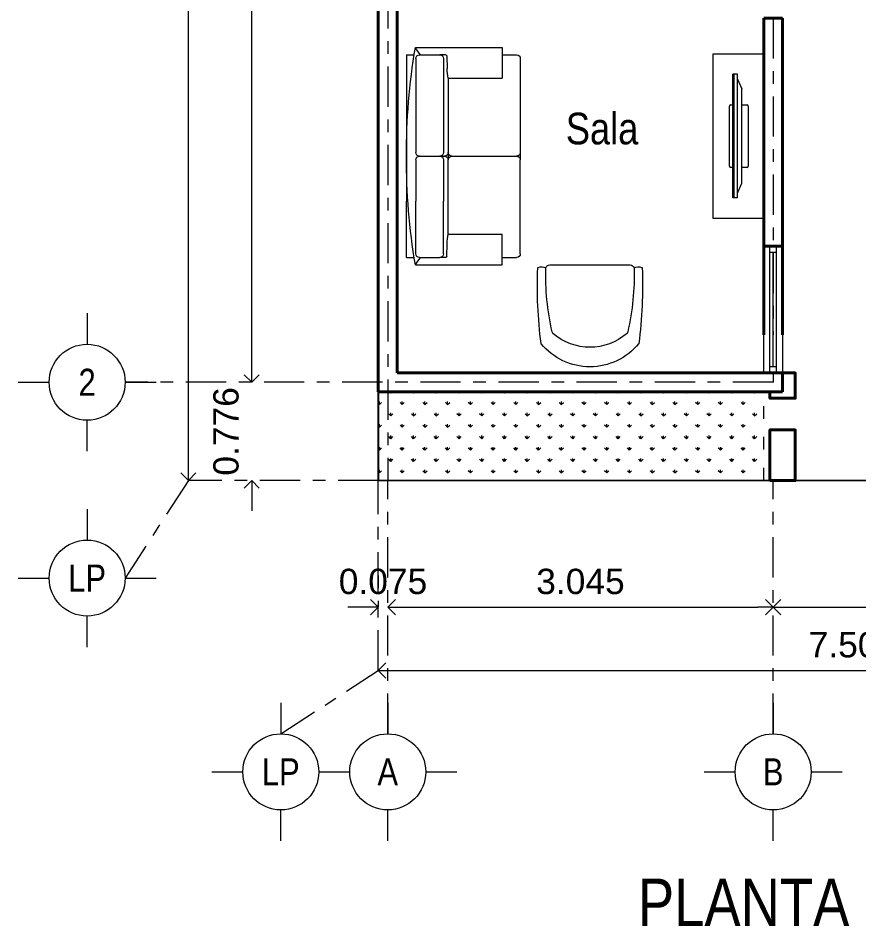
# Model space of a CAD drawing. Header units: millimetres. Extents: x 5 to 43.9, y 4.7 to 24.1.
# Drawn here: x 4.97 to 11.61, y 4.73 to 11.9 of the extents above; entities that cross this region are included whole.
import ezdxf
from ezdxf.enums import TextEntityAlignment as Align

# ---------------------------------------------------------------- set-up
doc = ezdxf.new("R2010")
doc.units = ezdxf.units.MM
for name, pattern in [('ACAD_ISO02W100', [15, 12, -3]), ('ACAD_ISO03W100', [30, 12, -18]), ('ACAD_ISO04W100', [30, 24, -3, 0, -3]), ('ACAD_ISO06W100', [36, 24, -3, 0, -3, 0, -3, 0, -3]), ('CENTER', [50.8, 31.75, -6.35, 6.35, -6.35]), ('CRISTAL', [0.6, 0.2, -0.05, 0, -0.05, 0.2, -0.05, 0, -0.05])]:
    doc.linetypes.add(name, pattern=pattern)
for name, color, linetype, lineweight in [('A-BARDA', 95, 'Continuous', 20), ('A-COTAS', 55, 'Continuous', 9), ('A-JARDINERIA', 75, 'Continuous', 5), ('A-LINEA EJE', 8, 'CENTER', 5), ('A-MOBILIARIO', 45, 'Continuous', 5), ('A-MUROS', 51, 'Continuous', 40), ('A-POLIGONO', 12, 'ACAD_ISO06W100', 50), ('A-PROYECCIONES', 8, 'ACAD_ISO02W100', 20), ('A-PUERTASVENTANAS', 140, 'Continuous', 9), ('A-SIMB EJES', 1, 'ACAD_ISO04W100', 13), ('A-TEXTOS AREAS', 23, 'Continuous', 5)]:
    doc.layers.add(name, color=color, linetype=linetype, lineweight=lineweight)
doc.styles.add('AGORA-BOLD', font='ARIALN.TTF', dxfattribs={"height": 0.15})
doc.styles.add('ARIAL', font='ARIALN.TTF')
doc.styles.get("Standard").update_dxf_attribs({"font": 'arial.ttf'})
doc.dimstyles.new('UNO-SETENTAYCINCO', dxfattribs={"dimtxt": 0.2, "dimasz": 0.12, "dimexe": 0, "dimexo": 0, "dimgap": 0.1, "dimtad": 1, "dimzin": 0, "dimdsep": 46, "dimtxsty": 'Standard', "dimblk": 'OPEN90', "dimcen": 0.05, "dimclrd": 256, "dimclre": 252, "dimclrt": 256, "dimaunit": 1, "dimadec": 4, "dimazin": 0, "dimtfac": 1, "dimtix": 1, "dimtofl": 0, "dimtmove": 2, "dimatfit": 3, "dimldrblk": 'DOT', "dimfxl": 0, "dimtolj": 1, "dimtzin": 0, "dimlwd": -1, "dimlwe": -1, "dimarcsym": 0})

# ---------------------------------------------------------------- blocks, each defined once
blk = doc.blocks.new('_Open90')
at = {"color": 0, "linetype": 'ByBlock', "lineweight": -2}
for p, q in [((0, 0), (-1, 0)), ((-0.5, 0.5), (0, 0)), ((0, 0), (-0.5, -0.5))]:
    blk.add_line(p, q, dxfattribs=at)
blk = doc.blocks.new('*D99')
at = {"layer": 'A-COTAS', "ltscale": 0.01, "transparency": 16777216}
blk.add_line((6.815, 9.1484), (6.815, 21.0578), dxfattribs=at)
at = {"layer": 'Defpoints', "color": 0, "ltscale": 0.01, "transparency": 16777216}
for p in [(6.815, 21.1778), (6.815, 21.1778), (6.815, 9.0284)]:
    blk.add_point(p, dxfattribs=at)
at = {"layer": 'A-COTAS', "ltscale": 0.01, "transparency": 16777216, "xscale": 0.12, "yscale": 0.12, "zscale": 0.12}
for p, rotation in [((6.815, 21.1778), 90), ((6.815, 9.0284), 270)]:
    blk.add_blockref('_Open90', p, dxfattribs=dict(at, rotation=rotation))
at = {"layer": 'A-COTAS', "ltscale": 0.01, "transparency": 16777216, "insert": (6.6129, 15.1031), "char_height": 0.2, "attachment_point": 5, "rotation": 90}
blk.add_mtext('\\A1;12.149', dxfattribs=at)
blk = doc.blocks.new('_Dot')
at = {"color": 0, "linetype": 'ByBlock', "lineweight": -2}
blk.add_line((-0.5, 0), (-1, 0), dxfattribs=at)
at = {"color": 0, "linetype": 'ByBlock', "const_width": 0.5}
blk.add_lwpolyline([(-0.25, 0, 1), (0.25, 0, 1)], format="xyb", close=True, dxfattribs=at)
blk = doc.blocks.new('*D100')
at = {"layer": 'A-COTAS', "ltscale": 0.01, "transparency": 16777216}
blk.add_line((6.315, 8.3728), (6.315, 21.1328), dxfattribs=at)
at = {"layer": 'Defpoints', "color": 0, "ltscale": 0.01, "transparency": 16777216}
for p in [(6.315, 21.2528), (6.315, 21.2528), (6.315, 8.2528)]:
    blk.add_point(p, dxfattribs=at)
at = {"layer": 'A-COTAS', "ltscale": 0.01, "transparency": 16777216, "xscale": 0.12, "yscale": 0.12, "zscale": 0.12}
for p, rotation in [((6.315, 21.2528), 90), ((6.315, 8.2528), 270)]:
    blk.add_blockref('_Open90', p, dxfattribs=dict(at, rotation=rotation))
at = {"layer": 'A-COTAS', "ltscale": 0.01, "transparency": 16777216, "insert": (6.1128, 14.7528), "char_height": 0.2, "attachment_point": 5, "rotation": 90}
blk.add_mtext('\\A1;13.000', dxfattribs=at)
blk = doc.blocks.new('*D112')
at = {"layer": 'A-COTAS', "color": 252, "linetype": 'CRISTAL', "ltscale": 0.01, "transparency": 16777216}
blk.add_line((7.815, 7.5028), (7.815, 7.2529), dxfattribs=at)
at = {"layer": 'A-COTAS', "ltscale": 0.01, "transparency": 16777216}
for p, q in [((7.695, 7.2529), (7.575, 7.2529)), ((8.01, 7.2529), (8.13, 7.2529))]:
    blk.add_line(p, q, dxfattribs=at)
at = {"layer": 'Defpoints', "color": 0, "ltscale": 0.01, "transparency": 16777216}
for p in [(7.815, 7.5028), (7.89, 7.2529), (7.89, 7.2529)]:
    blk.add_point(p, dxfattribs=at)
at = {"layer": 'A-COTAS', "ltscale": 0.01, "transparency": 16777216, "xscale": 0.12, "yscale": 0.12, "zscale": 0.12}
blk.add_blockref('_Open90', (7.815, 7.2529), dxfattribs=at)
at = {"layer": 'A-COTAS', "ltscale": 0.01, "transparency": 16777216, "xscale": 0.12, "yscale": 0.12, "zscale": 0.12, "rotation": 180}
blk.add_blockref('_Open90', (7.89, 7.2529), dxfattribs=at)
at = {"layer": 'A-COTAS', "ltscale": 0.01, "transparency": 16777216, "insert": (7.8525, 7.455), "char_height": 0.2, "attachment_point": 5}
blk.add_mtext('\\A1;0.075', dxfattribs=at)
blk = doc.blocks.new('*D113')
at = {"layer": 'A-COTAS', "ltscale": 0.01, "transparency": 16777216}
blk.add_line((8.01, 7.2528), (10.815, 7.2528), dxfattribs=at)
at = {"layer": 'A-COTAS', "color": 252, "linetype": 'CRISTAL', "ltscale": 0.01, "transparency": 16777216}
blk.add_line((10.935, 7.2532), (10.935, 7.2528), dxfattribs=at)
at = {"layer": 'Defpoints', "color": 0, "ltscale": 0.01, "transparency": 16777216}
for p in [(7.89, 7.2528), (10.935, 7.2532), (10.935, 7.2528)]:
    blk.add_point(p, dxfattribs=at)
at = {"layer": 'A-COTAS', "ltscale": 0.01, "transparency": 16777216, "xscale": 0.12, "yscale": 0.12, "zscale": 0.12, "rotation": 180}
blk.add_blockref('_Open90', (7.89, 7.2528), dxfattribs=at)
at = {"layer": 'A-COTAS', "ltscale": 0.01, "transparency": 16777216, "xscale": 0.12, "yscale": 0.12, "zscale": 0.12}
blk.add_blockref('_Open90', (10.935, 7.2528), dxfattribs=at)
at = {"layer": 'A-COTAS', "ltscale": 0.01, "transparency": 16777216, "insert": (9.4125, 7.455), "char_height": 0.2, "attachment_point": 5}
blk.add_mtext('\\A1;3.045', dxfattribs=at)
blk = doc.blocks.new('*D114')
at = {"layer": 'A-COTAS', "color": 252, "linetype": 'CRISTAL', "ltscale": 0.01, "transparency": 16777216}
blk.add_line((10.935, 7.2532), (10.935, 7.2528), dxfattribs=at)
at = {"layer": 'A-COTAS', "ltscale": 0.01, "transparency": 16777216}
blk.add_line((11.055, 7.2528), (14.265, 7.2528), dxfattribs=at)
at = {"layer": 'Defpoints', "color": 0, "ltscale": 0.01, "transparency": 16777216}
for p in [(10.935, 7.2532), (14.385, 7.2528), (14.385, 7.2528)]:
    blk.add_point(p, dxfattribs=at)
at = {"layer": 'A-COTAS', "ltscale": 0.01, "transparency": 16777216, "xscale": 0.12, "yscale": 0.12, "zscale": 0.12, "rotation": 180}
blk.add_blockref('_Open90', (10.935, 7.2528), dxfattribs=at)
at = {"layer": 'A-COTAS', "ltscale": 0.01, "transparency": 16777216, "xscale": 0.12, "yscale": 0.12, "zscale": 0.12}
blk.add_blockref('_Open90', (14.385, 7.2528), dxfattribs=at)
at = {"layer": 'A-COTAS', "ltscale": 0.01, "transparency": 16777216, "insert": (12.66, 7.455), "char_height": 0.2, "attachment_point": 5}
blk.add_mtext('\\A1;3.450', dxfattribs=at)
blk = doc.blocks.new('*D86')
at = {"layer": 'A-COTAS', "ltscale": 0.01, "transparency": 16777216}
blk.add_line((7.935, 6.7528), (15.195, 6.7528), dxfattribs=at)
at = {"layer": 'Defpoints', "color": 0, "ltscale": 0.01, "transparency": 16777216}
for p in [(7.815, 6.7528), (15.315, 6.7528), (15.315, 6.7528)]:
    blk.add_point(p, dxfattribs=at)
at = {"layer": 'A-COTAS', "ltscale": 0.01, "transparency": 16777216, "xscale": 0.12, "yscale": 0.12, "zscale": 0.12, "rotation": 180}
blk.add_blockref('_Open90', (7.815, 6.7528), dxfattribs=at)
at = {"layer": 'A-COTAS', "ltscale": 0.01, "transparency": 16777216, "xscale": 0.12, "yscale": 0.12, "zscale": 0.12}
blk.add_blockref('_Open90', (15.315, 6.7528), dxfattribs=at)
at = {"layer": 'A-COTAS', "ltscale": 0.01, "transparency": 16777216, "insert": (11.565, 6.955), "char_height": 0.2, "attachment_point": 5}
blk.add_mtext('\\A1;7.500', dxfattribs=at)
blk = doc.blocks.new('sillon2')
at = {"layer": 'A-MOBILIARIO', "ltscale": 0.5}
for p, q in [((1411.1539, 1156.155), (1411.1539, 1156.0916)), ((1411.1539, 1156.155), (1412.3439, 1156.155)), ((1412.8039, 1156.155), (1412.3439, 1156.155)), ((1412.8039, 1156.155), (1412.8039, 1156.0916)), ((1411.0939, 1156.082), (1411.0939, 1155.375)), ((1411.1839, 1156.0778), (1411.9479, 1156.0778)), ((1412.0079, 1156.0778), (1412.3439, 1156.0778)), ((1412.7739, 1156.0778), (1412.3439, 1156.0778)), ((1412.8639, 1156.082), (1412.8639, 1155.375)), ((1411.1539, 1156.0478), (1411.1539, 1155.8822)), ((1411.9779, 1156.0478), (1411.9779, 1155.8822)), ((1412.8039, 1156.0478), (1412.8039, 1155.8822)), ((1411.1539, 1155.8359), (1411.1539, 1155.8822)), ((1411.1839, 1155.8522), (1411.9479, 1155.8522)), ((1411.9779, 1155.8822), (1411.9779, 1155.8437)), ((1412.0079, 1155.8522), (1412.3439, 1155.8522)), ((1412.7739, 1155.8522), (1412.3439, 1155.8522)), ((1412.8039, 1155.8359), (1412.8039, 1155.8822)), ((1411.1635, 1155.8259), (1411.2655, 1155.8223)), ((1411.3439, 1155.8137), (1411.9479, 1155.8137)), ((1411.3439, 1155.8137), (1411.3439, 1155.375)), ((1411.9479, 1155.8137), (1412.0079, 1155.8137)), ((1411.9779, 1155.7837), (1411.9779, 1155.2567)), ((1411.9779, 1155.7837), (1411.9779, 1155.7837)), ((1412.3439, 1155.8137), (1412.0079, 1155.8137)), ((1412.6139, 1155.8137), (1412.3439, 1155.8137)), ((1412.6139, 1155.8137), (1412.6139, 1155.375)), ((1412.7942, 1155.8259), (1412.6922, 1155.8223)), ((1411.0939, 1155.375), (1411.3439, 1155.375)), ((1411.1539, 1155.375), (1411.1539, 1155.2567)), ((1412.8639, 1155.375), (1412.6139, 1155.375)), ((1412.8039, 1155.375), (1412.8039, 1155.2567)), ((1411.1839, 1155.2267), (1411.9479, 1155.2267)), ((1411.9479, 1155.2267), (1412.0079, 1155.2267)), ((1412.3439, 1155.2267), (1412.0079, 1155.2267)), ((1412.7739, 1155.2267), (1412.3439, 1155.2267))]:
    blk.add_line(p, q, dxfattribs=at)
for centre, radius, start, end in [((1411.9789, 1150.7607), 5.3943, 80.55729, 99.44271), ((1410.6837, 1155.449), 0.7542, 51.43275, 57.0519), ((1411.1839, 1156.0478), 0.03, 90, 180), ((1411.9479, 1156.0478), 0.03, 0, 90), ((1412.0079, 1156.0478), 0.03, 90, 180), ((1412.7739, 1156.0478), 0.03, 0, 90), ((1413.2741, 1155.449), 0.7542, 122.9481, 128.56725), ((1411.1839, 1155.8822), 0.03, 180, 270), ((1411.9479, 1155.8822), 0.03, 270, 0), ((1411.9479, 1155.8437), 0.03, 270, 0), ((1412.0079, 1155.8822), 0.03, 180, 270), ((1412.0079, 1155.8437), 0.03, 180, 270), ((1412.7739, 1155.8822), 0.03, 270, 0), ((1411.1639, 1155.8359), 0.01, 180, 267.98163), ((1411.2646, 1155.4526), 0.3697, 77.61307, 89.85818), ((1411.9479, 1155.7837), 0.03, 0, 90), ((1412.0079, 1155.7837), 0.03, 90, 180), ((1412.6932, 1155.4526), 0.3697, 90.14182, 102.38693), ((1412.7939, 1155.8359), 0.01, 272.01837, 0), ((1411.1839, 1155.2567), 0.03, 180, 270), ((1411.9479, 1155.2567), 0.03, 270, 0), ((1412.0079, 1155.2567), 0.03, 180, 270), ((1412.7739, 1155.2567), 0.03, 270, 0)]:
    blk.add_arc(centre, radius, start, end, dxfattribs=at)
blk = doc.blocks.new('sillon pequeño')
at = {"layer": 'A-MOBILIARIO'}
for points in [[(-0.0238, 0.3488, 0.226055), (-0.0213, 0.4081, 0.611691), (-0.0236, 0.413, 0.041735), (-0.6214, 0.3859), (-0.6222, 0.3855, 0.473258), (-0.6227, -0.3854), (-0.6214, -0.3859, 0.041725), (-0.0238, -0.413, 0.609597), (-0.0214, -0.4081, 0.22605), (-0.0237, -0.3488, 0.333184), (0, -0.3181), (0, 0.3181, 0.333184), (-0.0237, 0.3488)], [(-0.0238, 0.3488, 0.061498), (-0.5283, 0.299, 0.095187), (-0.5411, 0.2928, 0.374849), (-0.5411, -0.2928, 0.095187), (-0.5283, -0.299, 0.061519), (-0.0237, -0.3488)], [(-0.6202, -0.3812, 0.000003), (-0.6202, -0.3812, 0.000003)]]:
    blk.add_lwpolyline(points, format="xyb", dxfattribs=at)
blk = doc.blocks.new('TVCH')
at = {"layer": 'A-MOBILIARIO'}
for p, q in [((1475.5115, 1377.423), (1475.5115, 1377.4595)), ((1475.5115, 1377.4595), (1476.4884, 1377.4595)), ((1475.5115, 1377.4493), (1476.4884, 1377.4493)), ((1475.7527, 1377.4595), (1475.7527, 1377.4764)), ((1475.7626, 1377.4862), (1476.2373, 1377.4862)), ((1476.2472, 1377.4764), (1476.2472, 1377.4595)), ((1476.4884, 1377.423), (1476.4884, 1377.4595)), ((1475.5115, 1377.423), (1476.4884, 1377.423)), ((1475.5494, 1377.423), (1475.6276, 1377.3888)), ((1475.6276, 1377.3888), (1476.3723, 1377.3888)), ((1475.7527, 1377.3478), (1475.7527, 1377.3888)), ((1476.2472, 1377.3888), (1476.2472, 1377.3478)), ((1476.4506, 1377.423), (1476.3723, 1377.3888)), ((1476.2373, 1377.3379), (1475.7626, 1377.3379))]:
    blk.add_line(p, q, dxfattribs=at)
for centre, start, end in [((1475.7626, 1377.4764), 90, 180), ((1476.2373, 1377.4764), 0, 90), ((1475.7626, 1377.3478), 180, 270), ((1476.2373, 1377.3478), 270, 0)]:
    blk.add_arc(centre, 0.00989, start, end, dxfattribs=at)
blk = doc.blocks.new('SIMB EJE')
for p, q in [((0, 1.308), (0, 1.014)), ((-0.654, 0.654), (-0.36, 0.654)), ((0.36, 0.654), (0.654, 0.654)), ((0, 0), (0, 0.294))]:
    blk.add_line(p, q)
blk.add_lwpolyline([(0.36, 0.654, 1), (-0.36, 0.654, 1)], format="xyb", close=True)
at = {"linetype": 'ByBlock', "style": 'AGORA-BOLD'}
blk.add_attdef('EJE', text='', height=0.256, dxfattribs=at).set_placement((0.0179, 0.5601), align=Align.MIDDLE_CENTER)
blk = doc.blocks.new('*D139')
at = {"layer": 'A-COTAS', "ltscale": 0.01, "transparency": 16777216}
for p, q in [((6.815, 9.1484), (6.815, 9.2684)), ((6.815, 8.1328), (6.815, 8.0128))]:
    blk.add_line(p, q, dxfattribs=at)
at = {"layer": 'Defpoints', "color": 0, "ltscale": 0.01, "transparency": 16777216}
for p in [(6.815, 9.0284), (6.815, 8.2528), (6.815, 8.2528)]:
    blk.add_point(p, dxfattribs=at)
at = {"layer": 'A-COTAS', "ltscale": 0.01, "transparency": 16777216, "xscale": 0.12, "yscale": 0.12, "zscale": 0.12}
for p, rotation in [((6.815, 9.0284), 270), ((6.815, 8.2528), 90)]:
    blk.add_blockref('_Open90', p, dxfattribs=dict(at, rotation=rotation))
at = {"layer": 'A-COTAS', "ltscale": 0.01, "transparency": 16777216, "insert": (6.6129, 8.6406), "char_height": 0.2, "attachment_point": 5, "rotation": 90}
blk.add_mtext('\\A1;0.776', dxfattribs=at)

msp = doc.modelspace()

# ---------------------------------------------------------------- hatches: boundary and pattern name
at = {"layer": 'A-JARDINERIA'}
h = msp.add_hatch(dxfattribs=at)
h.set_pattern_fill('GRASS', color=256, scale=0.005)
h.set_pattern_definition([(90, (-1441.05003, -1338.36554), (-0.089802561, 0.089802561), [0.0238125, -0.155792622]), (45, (-1441.05003, -1338.36554), (-0.089802561, 0.089802561), [0.0238125, -0.1031875]), (135, (-1441.05003, -1338.36554), (-0.089802561, -0.089802561), [0.0238125, -0.1031875])])
h.paths.add_polyline_path([(7.815, 8.2523), (10.86, 8.2523), (10.86, 8.9528), (7.815, 8.9528)])

# ---------------------------------------------------------------- linework, layer by layer
at = {"layer": 'A-BARDA'}
msp.add_line((7.815, 8.9528), (7.815, 9.1028), dxfattribs=at)
at = {"layer": 'A-LINEA EJE', "ltscale": 0.01}
for p, q in [((7.89, 23.2528), (7.89, 8.2528)), ((10.935, 11.9028), (10.935, 9.4028)), ((10.935, 9.1028), (10.935, 9.0278)), ((10.935, 9.0284), (5.815, 9.0284)), ((6.315, 8.2528), (5.815, 7.4828)), ((7.815, 8.2528), (6.315, 8.2528)), ((7.815, 6.7528), (7.815, 8.2528)), ((7.89, 6.2528), (7.89, 8.2529)), ((10.935, 6.2528), (10.935, 8.2535)), ((7.045, 6.2528), (7.815, 6.7528))]:
    msp.add_line(p, q, dxfattribs=at)
at = {"layer": 'A-MOBILIARIO'}
msp.add_lwpolyline([(10.46, 10.3217), (10.46, 11.6217), (10.86, 11.6217), (10.86, 10.3217)], close=True, dxfattribs=at)
at = {"layer": 'A-MUROS'}
for p, q in [((7.965, 21.1028), (7.965, 9.1028)), ((7.815, 8.9528), (7.815, 19.4528)), ((10.86, 11.9028), (10.86, 9.4028)), ((11.01, 11.9028), (10.86, 11.9028)), ((11.01, 11.9028), (10.86, 11.9028)), ((11.01, 11.9028), (11.01, 9.4028)), ((11.01, 10.1028), (10.86, 10.1028)), ((10.86, 9.1028), (7.965, 9.1028)), ((11.01, 9.1028), (10.86, 9.1028)), ((11.01, 9.1028), (10.86, 9.1028)), ((11.01, 9.1028), (11.11, 9.1028)), ((11.01, 9.1028), (11.01, 8.9528)), ((11.01, 8.9528), (7.815, 8.9528)), ((11.01, 8.9528), (10.91, 8.9528))]:
    msp.add_line(p, q, dxfattribs=at)
msp.add_lwpolyline([(10.91, 9.1028), (11.11, 9.1028), (11.11, 8.9028), (10.91, 8.9028), (10.91, 8.9528)], dxfattribs=at)
msp.add_lwpolyline([(10.91, 8.2528), (10.91, 8.6528), (11.11, 8.6528), (11.11, 8.2528)], close=True, dxfattribs=at)
at = {"layer": 'A-POLIGONO', "ltscale": 0.025, "const_width": 0.015}
msp.add_lwpolyline([(7.815, 21.2528, -0.000437), (15.375, 21.2528), (15.315, 8.2528, 0.000171), (7.815, 8.2528, -0.000171)], format="xyb", dxfattribs=at)
msp.add_lwpolyline([(7.815, 21.2528), (7.815, 8.2528)], dxfattribs=at)
at = {"layer": 'A-PROYECCIONES', "linetype": 'ACAD_ISO03W100', "ltscale": 0.008}
msp.add_line((10.86, 8.2531), (10.86, 8.9528), dxfattribs=at)
msp.add_lwpolyline([(14.46, 14.3278), (14.61, 14.3278), (14.6083, 8.2531), (11.11, 8.2528), (11.11, 8.2528)], dxfattribs=at)
at = {"layer": 'A-PUERTASVENTANAS'}
for p, q in [((10.86, 9.1028), (10.86, 10.1028)), ((10.91, 9.1528), (10.91, 10.0528)), ((10.935, 9.1528), (10.935, 10.0528)), ((10.96, 10.0528), (10.96, 9.1528)), ((11.01, 10.1028), (11.01, 9.1028))]:
    msp.add_line(p, q, dxfattribs=at)
for points in [[(10.91, 10.0528), (10.91, 10.0528), (10.91, 10.1028), (10.96, 10.1028), (10.96, 10.0528)], [(10.91, 9.1028), (10.91, 9.1028), (10.91, 9.1528), (10.96, 9.1528), (10.96, 9.1028)]]:
    msp.add_lwpolyline(points, close=True, dxfattribs=at)

# ---------------------------------------------------------------- block references
at = {"rotation": 90}
msp.add_blockref('TVCH', (1388.0766, -1465.0282), dxfattribs=at)
at = {"layer": 'A-MOBILIARIO', "xscale": -0.9694640912640116, "yscale": 0.9694640912640116, "zscale": 0.9694640912640116, "rotation": 90}
msp.add_blockref('sillon2', (1128.888, 1379.6758), dxfattribs=at)
at = {"layer": 'A-MOBILIARIO', "xscale": -1, "rotation": 270.0000000000001}
msp.add_blockref('sillon pequeño', (9.4876, 9.9556), dxfattribs=at)
at = {"layer": 'A-SIMB EJES'}
ref = msp.add_blockref('SIMB EJE', (5.515, 9.5734), dxfattribs=dict(at, xscale=-0.8333333333331439, yscale=0.8333333333331439, zscale=0.8333333333331439, rotation=180))
ref.add_attrib('EJE', '2', dxfattribs={"layer": '0', "linetype": 'ByBlock', "height": 0.2133, "style": 'AGORA-BOLD'}).set_placement((5.515, 9.0284), align=Align.MIDDLE_CENTER)
ref = msp.add_blockref('SIMB EJE', (5.515, 8.0278), dxfattribs=dict(at, xscale=-0.8333333333331439, yscale=0.8333333333331439, zscale=0.8333333333331439, rotation=180))
ref.add_attrib('EJE', 'LP', dxfattribs={"layer": '0', "linetype": 'ByBlock', "height": 0.21333, "style": 'AGORA-BOLD'}).set_placement((5.515, 7.4828), align=Align.MIDDLE_CENTER)
ref = msp.add_blockref('SIMB EJE', (7.045, 6.4978), dxfattribs=dict(at, xscale=-0.8333333333331439, yscale=0.8333333333331439, zscale=0.8333333333331439, rotation=180))
ref.add_attrib('EJE', 'LP', dxfattribs={"layer": '0', "linetype": 'ByBlock', "height": 0.21333, "style": 'AGORA-BOLD'}).set_placement((7.045, 5.9528), align=Align.MIDDLE_CENTER)
ref = msp.add_blockref('SIMB EJE', (7.89, 6.4978), dxfattribs=dict(at, xscale=-0.8333333333331439, yscale=0.8333333333331439, zscale=0.8333333333331439, rotation=180))
ref.add_attrib('EJE', 'A', dxfattribs={"layer": '0', "linetype": 'ByBlock', "height": 0.2133, "style": 'AGORA-BOLD'}).set_placement((7.89, 5.9528), align=Align.MIDDLE_CENTER)
ref = msp.add_blockref('SIMB EJE', (10.935, 6.4978), dxfattribs=dict(at, xscale=-0.8333333333331439, yscale=0.8333333333331439, zscale=0.8333333333331439, rotation=180))
ref.add_attrib('EJE', 'B', dxfattribs={"layer": '0', "linetype": 'ByBlock', "height": 0.2133, "style": 'AGORA-BOLD'}).set_placement((10.935, 5.9528), align=Align.MIDDLE_CENTER)

# ---------------------------------------------------------------- texts
at = {"layer": 'A-TEXTOS AREAS', "ltscale": 0.3, "style": 'ARIAL'}
for s, height, p in [('Sala', 0.25, (9.2968, 10.9066)), ('PLANTA BAJA', 0.375, (9.8665, 4.7348))]:
    msp.add_text(s, height=height, dxfattribs=at).set_placement(p)

# ---------------------------------------------------------------- dimensions: what is measured, and where the dimension line sits
at = {"layer": 'A-COTAS', "ltscale": 0.01}
for base, p1, p2, picture, middle in [((6.315, 21.2528), (6.315, 8.2528), (6.315, 21.2528), '*D100', (6.1128, 14.7528)), ((6.815, 21.1778), (6.815, 9.0284), (6.815, 21.1778), '*D99', (6.6129, 15.1031)), ((6.815, 8.2528), (6.815, 9.0284), (6.815, 8.2528), '*D139', (6.6129, 8.6406))]:
    dim = msp.add_linear_dim(base=base, p1=p1, p2=p2, angle=90, dimstyle='UNO-SETENTAYCINCO', override={"dimdec": 3, "dimfxl": 0.08}, dxfattribs=at)
    dim.commit()
    dim.dimension.update_dxf_attribs({"geometry": picture, "text_midpoint": middle})
for base, p1, p2, picture, middle in [((7.89, 7.2529), (7.815, 7.5028), (7.89, 7.2529), '*D112', (7.8525, 7.455)), ((10.935, 7.2528), (7.89, 7.2528), (10.935, 7.2532), '*D113', (9.4125, 7.455)), ((14.385, 7.2528), (10.935, 7.2532), (14.385, 7.2528), '*D114', (12.66, 7.455)), ((15.315, 6.7528), (7.815, 6.7528), (15.315, 6.7528), '*D86', (11.565, 6.955))]:
    dim = msp.add_linear_dim(base=base, p1=p1, p2=p2, dimstyle='UNO-SETENTAYCINCO', override={"dimdec": 3, "dimfxl": 0.08}, dxfattribs=at)
    dim.commit()
    dim.dimension.update_dxf_attribs({"geometry": picture, "text_midpoint": middle})

doc.saveas('drawing.dxf')
